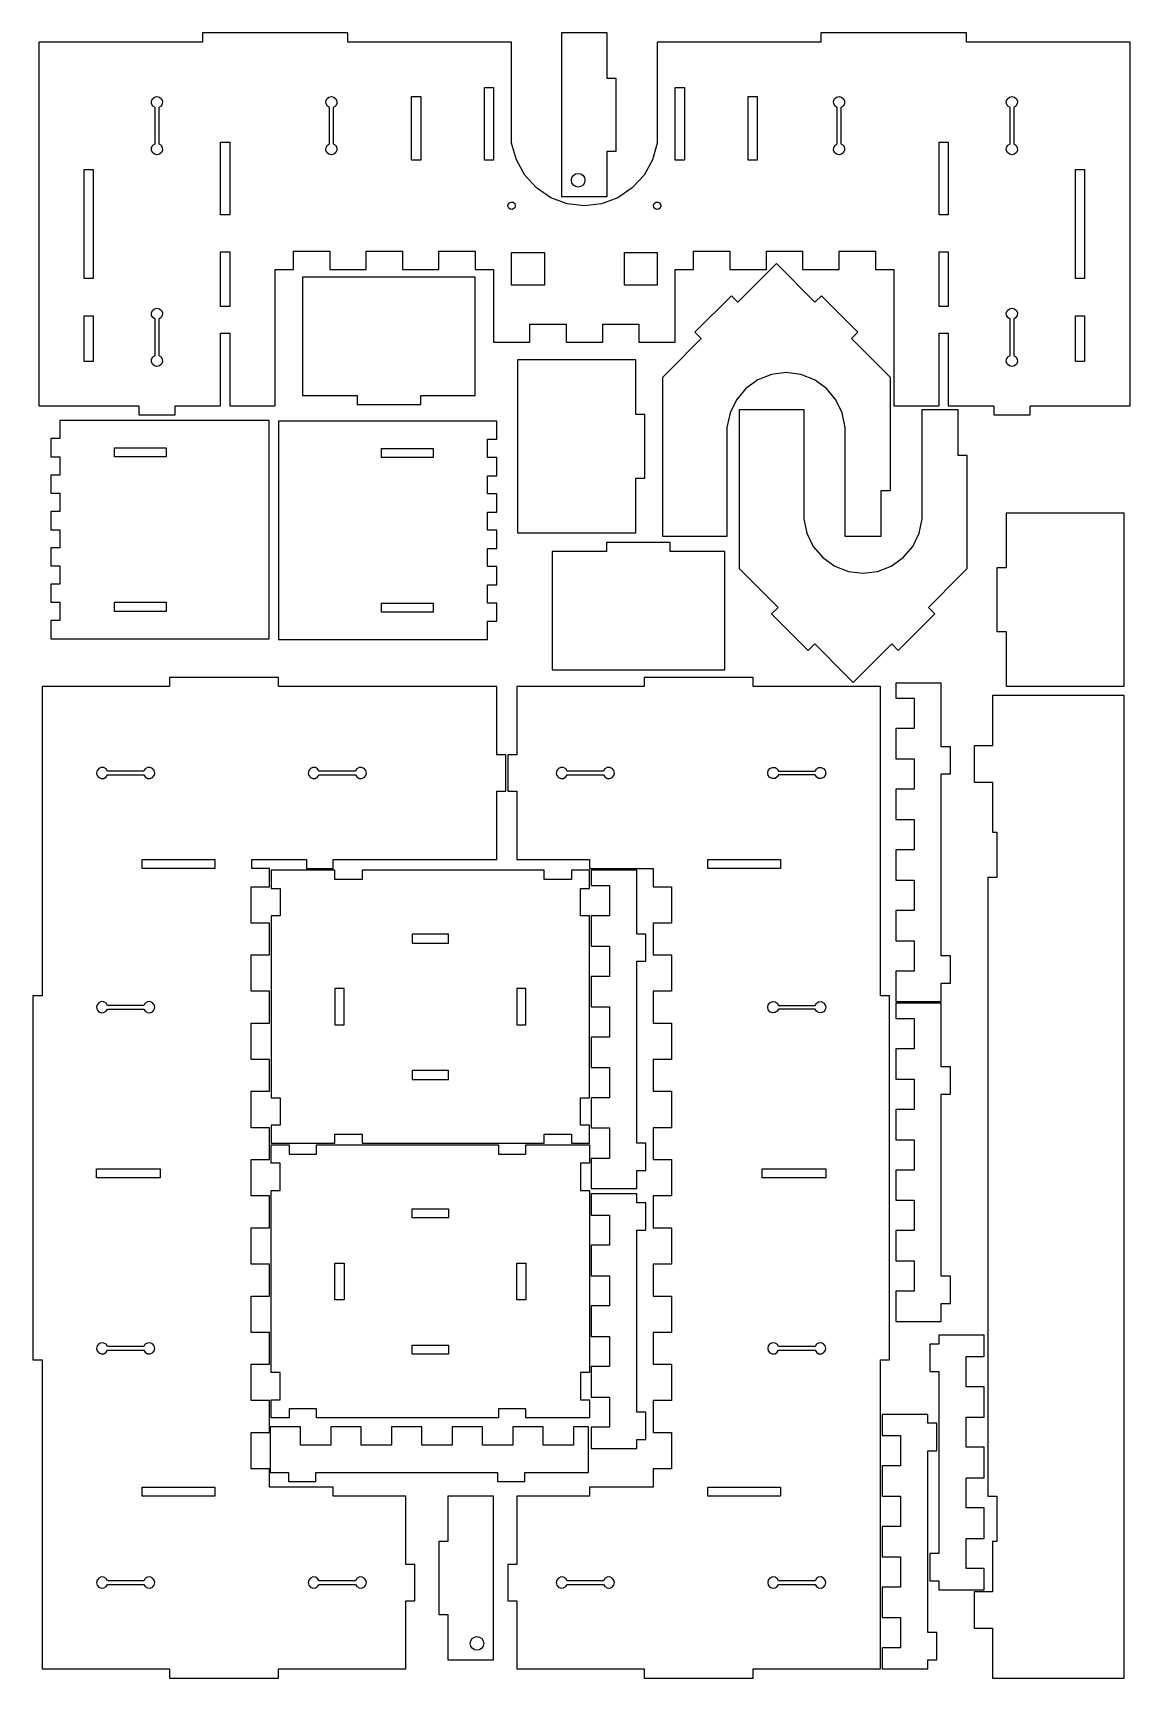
# Model space of a CAD drawing. Header units: millimetres. Extents: x 6 to 728, y -544 to 539.
import ezdxf

# ---------------------------------------------------------------- set-up
doc = ezdxf.new("R2010")
doc.units = ezdxf.units.MM
doc.header["$MEASUREMENT"] = 0

msp = doc.modelspace()

# ---------------------------------------------------------------- linework, layer by layer
for points in [[(329.6, 445), (324.1, 455), (321, 466), (321, 532.6), (213.3, 532.6), (213.3, 532.6), (213.3, 538.6), (117.5, 538.6), (117.5, 532.6), (117.5, 532.6), (9.8, 532.6), (9.8, 532.6), (9.8, 293.2), (75.6, 293.2), (75.6, 287.3), (99.6, 287.3), (99.6, 293.2), (129.5, 293.2), (129.5, 341.1), (135.5, 341.1), (135.5, 293.2), (165.4, 293.2), (165.4, 383), (177.4, 383), (177.4, 395), (201.3, 395), (201.3, 383), (225.3, 383), (225.3, 395), (249.2, 395), (249.2, 383), (273.1, 383), (273.1, 395), (297.1, 395), (297.1, 383), (309, 383), (309, 335.1), (333, 335.1), (333, 347.1), (356.9, 347.1), (356.9, 335.1), (380.9, 335.1), (380.9, 347.1), (404.8, 347.1), (404.8, 335.1), (404.8, 335.1), (428.7, 335.1), (428.7, 335.1), (428.7, 383), (440.7, 383), (440.7, 383), (440.7, 395), (440.7, 395), (464.6, 395), (464.6, 383), (464.7, 383), (488.6, 383), (488.6, 383), (488.6, 395), (488.6, 395), (512.5, 395), (512.5, 395), (512.5, 383), (512.5, 383), (536.4, 383), (536.5, 383), (536.5, 383), (536.5, 395), (560.4, 395), (560.4, 383), (560.4, 383), (572.4, 383), (572.4, 293.3), (572.4, 293.2), (602.3, 293.2), (602.3, 293.3), (602.3, 341.1), (608.3, 341.1), (608.3, 293.2), (638.2, 293.2), (638.2, 287.3), (638.2, 287.3), (662.1, 287.3), (662.1, 287.3), (662.1, 293.2), (728, 293.2), (728, 293.3), (728, 532.6), (620.2, 532.6), (620.2, 532.6), (620.2, 538.6), (524.5, 538.6), (524.5, 532.6), (524.5, 532.6), (416.8, 532.6), (416.8, 466), (413.7, 455), (408.2, 445), (400.4, 436.6), (390.9, 430.2), (380.2, 426.2), (368.9, 424.9), (357.5, 426.2), (346.8, 430.2), (337.3, 436.6)], [(389.8, 508.7), (389.8, 508.7), (383.8, 508.7), (383.8, 538.6), (383.8, 538.6), (353.9, 538.6), (353.9, 538.6), (353.9, 430.9), (353.9, 430.9), (383.8, 430.9), (383.8, 460.8), (389.8, 460.8)], [(303.1, 502.7), (309, 502.7), (309, 454.8), (303.1, 454.8)], [(428.7, 454.8), (428.7, 502.7), (434.7, 502.7), (434.7, 454.8)], [(90.6, 459.9), (89.3, 458.8), (87.6, 458.4), (85.9, 458.8), (84.6, 459.9), (84, 461.5), (84.1, 463.2), (85, 464.7), (86.4, 465.6), (86.4, 489.5), (85, 490.5), (84.1, 491.9), (84, 493.6), (84.6, 495.2), (85.9, 496.3), (87.6, 496.7), (89.3, 496.3), (90.6, 495.2), (91.3, 493.6), (91.1, 491.9), (90.3, 490.5), (88.8, 489.5), (88.8, 465.6), (90.3, 464.7), (91.1, 463.2), (91.3, 461.5)], [(198.8, 461.5), (198.9, 463.2), (199.8, 464.7), (201.2, 465.6), (201.2, 489.5), (199.8, 490.5), (198.9, 491.9), (198.8, 493.6), (199.4, 495.2), (200.7, 496.3), (202.4, 496.7), (204.1, 496.3), (205.4, 495.2), (206, 493.6), (205.9, 491.9), (205, 490.5), (203.6, 489.5), (203.6, 465.6), (205, 464.7), (205.9, 463.2), (206, 461.5), (205.4, 459.9), (204.1, 458.8), (202.4, 458.4), (200.7, 458.8), (199.4, 459.9)], [(255.2, 496.7), (261.2, 496.7), (261.2, 454.8), (255.2, 454.8)], [(476.6, 454.8), (476.6, 496.7), (482.6, 496.7), (482.6, 454.8)], [(532.8, 461.5), (532.9, 463.2), (533.8, 464.7), (535.3, 465.6), (535.3, 489.5), (533.8, 490.5), (532.9, 491.9), (532.8, 493.6), (532.8, 493.6), (533.5, 495.2), (533.5, 495.2), (534.8, 496.3), (536.5, 496.7), (538.1, 496.3), (539.4, 495.2), (539.4, 495.2), (540.1, 493.6), (540.1, 493.6), (540, 491.9), (539.1, 490.5), (537.7, 489.5), (537.7, 465.6), (539.1, 464.7), (539.1, 464.7), (540, 463.2), (540, 463.2), (540.1, 461.5), (540.1, 461.5), (539.4, 459.9), (538.1, 458.8), (536.5, 458.4), (536.5, 458.4), (534.8, 458.8), (534.8, 458.8), (533.5, 459.9), (533.5, 459.9)], [(646.5, 461.5), (646.6, 463.2), (647.5, 464.7), (649, 465.6), (649, 465.6), (649, 489.5), (649, 489.5), (647.5, 490.5), (646.6, 491.9), (646.5, 493.6), (647.2, 495.2), (648.5, 496.3), (650.2, 496.7), (651.8, 496.3), (653.1, 495.2), (653.8, 493.6), (653.7, 491.9), (652.8, 490.5), (651.4, 489.5), (651.4, 489.5), (651.4, 465.6), (652.8, 464.7), (653.7, 463.2), (653.8, 461.5), (653.1, 459.9), (651.8, 458.8), (650.2, 458.4), (648.5, 458.8), (648.5, 458.8), (647.2, 459.9), (647.2, 459.9)], [(135.5, 418.9), (129.5, 418.9), (129.5, 466.8), (135.5, 466.8)], [(602.3, 466.8), (608.3, 466.8), (608.3, 418.9), (602.3, 418.9)], [(45.7, 377), (39.7, 377), (39.7, 448.8), (45.7, 448.8)], [(692.1, 448.8), (698, 448.8), (698, 377), (692.1, 377)], [(318.7, 425.8), (319.5, 426.9), (320.7, 427.3), (322, 427.2), (323, 426.4), (323.4, 425.2), (323.3, 424), (322.5, 423), (321.3, 422.5), (320.1, 422.6), (319.1, 423.4), (318.6, 424.6)], [(418.3, 426.9), (419, 425.8), (419.2, 424.6), (418.7, 423.4), (417.7, 422.6), (416.4, 422.5), (415.3, 423), (414.5, 424), (414.3, 425.2), (414.8, 426.4), (415.8, 427.2), (417.1, 427.3)], [(135.5, 394.5), (135.5, 358.6), (129.5, 358.6), (129.5, 394.5)], [(321, 394.1), (342.6, 394.1), (342.6, 372.6), (321, 372.6)], [(416.8, 394.1), (416.8, 372.6), (395.2, 372.6), (395.2, 394.1)], [(602.3, 394.5), (608.3, 394.5), (608.3, 358.6), (602.3, 358.6)], [(483, 310.3), (483, 310.3), (475.2, 304.7), (475.2, 304.7), (475.2, 304.7), (468.9, 297.3), (468.9, 297.3), (468.9, 297.3), (464.7, 288.6), (464.7, 288.6), (462.7, 279.1), (462.7, 207.3), (462.7, 207.3), (420.4, 207.3), (420.4, 312.1), (424.6, 316.3), (445.8, 337.5), (441.5, 341.7), (465.6, 365.7), (465.6, 365.7), (469.8, 361.5), (469.8, 361.5), (495.2, 386.9), (520.6, 361.5), (524.8, 365.7), (548.8, 341.7), (544.6, 337.5), (570, 312.1), (570, 237.3), (564, 237.3), (564, 237.3), (564, 207.3), (540.5, 207.3), (540.5, 207.3), (540.5, 279.1), (538.6, 288.6), (534.4, 297.3), (534.3, 297.3), (534.3, 297.3), (528.1, 304.7), (528.1, 304.7), (520.2, 310.3), (520.2, 310.3), (511.2, 313.9), (511.2, 313.9), (501.6, 315.1), (501.6, 315.1), (492.1, 313.9), (492, 313.9)], [(297.1, 377.9), (183.4, 377.9), (183.4, 377.9), (183.4, 300.1), (219.3, 300.1), (219.3, 294.1), (219.3, 294.1), (261.2, 294.1), (261.2, 300.1), (261.2, 300.1), (297.1, 300.1)], [(90.6, 356), (91.3, 354.4), (91.1, 352.7), (91.1, 352.7), (90.3, 351.3), (90.3, 351.3), (88.8, 350.3), (88.8, 326.4), (90.3, 325.5), (91.1, 324), (91.3, 322.3), (90.6, 320.7), (89.3, 319.6), (87.6, 319.2), (85.9, 319.6), (84.6, 320.7), (84, 322.3), (84.1, 324), (85, 325.5), (86.4, 326.4), (86.4, 350.3), (85, 351.3), (85, 351.3), (84.1, 352.7), (84.1, 352.7), (84, 354.4), (84.6, 356), (84.6, 356), (85.9, 357.1), (85.9, 357.1), (87.6, 357.5), (89.3, 357.1), (89.3, 357.1), (90.6, 356)], [(646.5, 354.4), (647.2, 356), (648.5, 357.1), (650.2, 357.5), (651.8, 357.1), (653.1, 356), (653.8, 354.4), (653.7, 352.7), (652.8, 351.3), (651.4, 350.3), (651.4, 350.3), (651.4, 326.4), (652.8, 325.5), (652.8, 325.5), (653.7, 324), (653.8, 322.3), (653.1, 320.7), (653.1, 320.7), (651.8, 319.6), (650.2, 319.2), (650.2, 319.2), (648.5, 319.6), (647.2, 320.7), (646.5, 322.3), (646.6, 324), (646.6, 324), (647.5, 325.5), (649, 326.4), (649, 350.3), (649, 350.3), (647.5, 351.3), (646.6, 352.7)], [(45.7, 352.5), (45.7, 322.5), (39.7, 322.5), (39.7, 352.5)], [(692.1, 352.5), (698, 352.5), (698, 322.5), (692.1, 322.5)], [(408.7, 287.6), (402.7, 287.6), (402.7, 287.6), (402.7, 323.5), (324.9, 323.5), (324.9, 323.5), (324.9, 209.8), (324.9, 209.8), (402.7, 209.8), (402.7, 245.7), (408.7, 245.7)], [(161.4, 283.6), (23.8, 283.6), (23.8, 271.7), (17.8, 271.7), (17.8, 259.7), (23.8, 259.7), (23.8, 247.7), (17.8, 247.7), (17.8, 247.7), (17.8, 235.8), (23.8, 235.8), (23.8, 223.8), (17.8, 223.8), (17.8, 223.8), (17.8, 211.8), (23.8, 211.8), (23.8, 199.9), (17.8, 199.9), (17.8, 187.9), (23.8, 187.9), (23.8, 175.9), (17.8, 175.9), (17.8, 164), (23.8, 164), (23.8, 152), (17.8, 152), (17.8, 140), (161.4, 140)], [(305.2, 223.4), (311.2, 223.4), (311.2, 235.4), (305.2, 235.4), (305.2, 247.3), (311.2, 247.3), (311.2, 259.3), (305.2, 259.3), (305.2, 271.3), (311.2, 271.3), (311.2, 283.2), (311.2, 283.2), (167.6, 283.2), (167.6, 139.6), (305.2, 139.6), (305.2, 151.6), (311.2, 151.6), (311.2, 163.5), (305.2, 163.5), (305.2, 175.5), (311.2, 175.5), (311.2, 187.5), (305.2, 187.5), (305.2, 199.4), (311.2, 199.4), (311.2, 211.4), (305.2, 211.4)], [(578.7, 193.4), (578.7, 193.5), (584.9, 200.8), (584.9, 200.8), (584.9, 200.8), (589.2, 209.5), (589.2, 209.6), (591.1, 219), (591.1, 219), (591.1, 290.8), (591.1, 290.8), (614.6, 290.8), (614.6, 260.9), (614.6, 260.9), (620.6, 260.9), (620.6, 260.9), (620.6, 186.1), (620.6, 186.1), (616.3, 181.9), (595.2, 160.7), (595.2, 160.7), (599.4, 156.5), (599.4, 156.5), (575.4, 132.4), (571.2, 136.7), (545.8, 111.3), (541.5, 115.5), (520.4, 136.7), (520.4, 136.7), (516.1, 132.4), (516.1, 132.4), (492.1, 156.5), (496.3, 160.7), (475.2, 181.9), (471, 186.1), (471, 290.8), (513.3, 290.8), (513.3, 219), (515.3, 209.5), (515.3, 209.5), (519.5, 200.8), (519.5, 200.8), (519.5, 200.8), (525.7, 193.4), (525.7, 193.4), (525.8, 193.4), (533.6, 187.8), (533.6, 187.8), (542.6, 184.3), (542.6, 184.3), (552.2, 183.1), (552.2, 183.1), (561.8, 184.3), (561.8, 184.3), (570.8, 187.8), (570.8, 187.8)], [(59.7, 259.7), (59.7, 265.7), (93.6, 265.7), (93.6, 259.7)], [(235.3, 259.3), (235.3, 265.3), (269.3, 265.3), (269.3, 259.3)], [(724.1, 222.6), (646.3, 222.6), (646.3, 186.7), (646.3, 186.7), (640.3, 186.7), (640.3, 144.8), (646.3, 144.8), (646.3, 108.9), (646.3, 108.9), (724.1, 108.9), (724.1, 108.9)], [(461.3, 197.4), (461.3, 197.4), (425.4, 197.4), (425.4, 203.4), (383.5, 203.4), (383.5, 197.4), (347.6, 197.4), (347.6, 119.6), (347.6, 119.6), (461.3, 119.6)], [(93.6, 158), (59.7, 158), (59.7, 164), (93.6, 164)], [(269.3, 163.5), (269.3, 157.6), (235.3, 157.6), (235.3, 163.5)], [(317.2, 63.7), (317.2, 63.7), (311.2, 63.7), (311.2, 108.6), (167.6, 108.6), (167.6, 114.6), (167.6, 114.6), (95.8, 114.6), (95.8, 108.6), (95.8, 108.6), (12, 108.6), (12, -94.9), (11.9, -94.9), (6, -94.9), (6, -94.9), (6, -334.3), (12, -334.3), (12, -334.3), (12, -537.7), (95.8, -537.7), (95.8, -543.7), (167.6, -543.7), (167.6, -537.7), (167.6, -537.7), (251.4, -537.7), (251.4, -492.8), (257.3, -492.8), (257.3, -468.9), (257.3, -468.9), (251.4, -468.9), (251.4, -424), (251.3, -424), (203.5, -424), (203.5, -418), (203.5, -418), (203.5, -418), (161.6, -418), (161.6, -406.1), (149.6, -406.1), (149.6, -406.1), (149.6, -382.1), (149.6, -382.1), (161.6, -382.1), (161.6, -361.2), (149.6, -361.2), (149.6, -337.2), (149.6, -337.2), (161.6, -337.2), (161.6, -337.2), (161.6, -316.3), (149.6, -316.3), (149.6, -292.4), (161.6, -292.4), (161.6, -271.4), (149.6, -271.4), (149.6, -247.5), (161.6, -247.5), (161.6, -226.5), (149.6, -226.5), (149.6, -202.6), (161.6, -202.6), (161.6, -181.7), (149.6, -181.7), (149.6, -157.7), (161.6, -157.7), (161.6, -136.8), (149.6, -136.8), (149.6, -112.8), (149.6, -112.8), (161.6, -112.8), (161.6, -91.9), (149.6, -91.9), (149.6, -67.9), (161.6, -67.9), (161.6, -47), (149.6, -47), (149.6, -47), (149.6, -23.1), (149.6, -23.1), (161.6, -23.1), (161.6, -11.1), (150.1, -11.1), (150.1, -5.1), (150.1, -5.1), (186, -5.1), (186, -11.1), (203.5, -11.1), (203.5, -5.1), (311.2, -5.1), (311.2, 39.8), (317.2, 39.8), (317.2, 39.8)], [(563.7, 108.6), (480, 108.6), (480, 108.6), (480, 114.6), (408.1, 114.6), (408.1, 108.6), (324.4, 108.6), (324.4, 63.7), (318.4, 63.7), (318.4, 39.8), (318.4, 39.8), (324.4, 39.8), (324.4, -5.1), (372.2, -5.1), (372.2, -5.1), (372.2, -11.1), (414.1, -11.1), (414.1, -23.1), (414.1, -23.1), (426.1, -23.1), (426.1, -23.1), (426.1, -47), (426.1, -47), (414.1, -47), (414.1, -67.9), (414.1, -67.9), (426.1, -67.9), (426.1, -91.9), (414.1, -91.9), (414.1, -112.8), (414.1, -112.8), (426.1, -112.8), (426.1, -136.8), (414.1, -136.8), (414.1, -157.7), (414.1, -157.7), (426.1, -157.7), (426.1, -181.7), (414.1, -181.7), (414.1, -202.6), (426.1, -202.6), (426.1, -226.5), (414.1, -226.5), (414.1, -247.5), (414.1, -247.5), (426.1, -247.5), (426.1, -271.4), (414.1, -271.4), (414.1, -292.4), (426.1, -292.4), (426.1, -292.4), (426.1, -316.3), (414.1, -316.3), (414.1, -337.2), (414.1, -337.2), (426.1, -337.2), (426.1, -361.2), (414.1, -361.2), (414.1, -382.1), (414.1, -382.1), (426.1, -382.1), (426.1, -382.1), (426.1, -406.1), (426.1, -406.1), (414.1, -406.1), (414.1, -418), (372.2, -418), (372.2, -418), (372.2, -424), (372.2, -424), (324.4, -424), (324.4, -468.9), (318.4, -468.9), (318.4, -492.8), (324.4, -492.8), (324.4, -537.7), (408.1, -537.7), (408.1, -537.7), (408.1, -537.7), (408.1, -543.7), (480, -543.7), (480, -537.7), (563.7, -537.7), (563.7, -334.3), (563.8, -334.3), (569.7, -334.3), (569.7, -94.9), (563.8, -94.9), (563.7, -94.9)], [(603.7, 51.1), (609.7, 51.1), (609.7, 51.1), (609.7, 69), (603.7, 69), (603.7, 110.9), (573.8, 110.9), (573.8, 110.9), (573.8, 100.9), (585.8, 100.9), (585.8, 81), (573.8, 81), (573.8, 61), (585.8, 61), (585.8, 41.1), (585.8, 41.1), (573.8, 41.1), (573.8, 21.2), (585.8, 21.2), (585.8, 1.2), (585.8, 1.2), (573.8, 1.2), (573.8, -18.7), (585.8, -18.7), (585.8, -38.7), (573.8, -38.7), (573.8, -38.7), (573.8, -58.6), (585.8, -58.6), (585.8, -78.6), (585.8, -78.6), (573.8, -78.6), (573.8, -98.5), (573.8, -98.5), (603.7, -98.5), (603.7, -86.6), (609.7, -86.6), (609.7, -86.6), (609.7, -68.6), (603.7, -68.6), (603.7, -68.6)], [(724.1, 102.6), (724.1, 102.6), (724.1, 102.6), (637.4, 102.6), (637.4, 102.6), (637.4, 69.7), (637.4, 69.7), (625.4, 69.7), (625.4, 69.7), (625.4, 45.8), (625.4, 45.8), (637.4, 45.8), (637.4, 12.8), (640.3, 12.8), (640.3, -17.1), (634.4, -17.1), (634.4, -17.1), (634.4, -424), (640.3, -424), (640.3, -453.9), (637.4, -453.9), (637.4, -486.9), (625.4, -486.9), (625.4, -510.8), (637.4, -510.8), (637.4, -543.7), (637.4, -543.7), (724.1, -543.7), (724.1, -543.7)], [(51, 48.1), (51, 48.1), (51, 48.1), (52.7, 48.2), (52.7, 48.2), (52.7, 48.2), (54.1, 49.1), (54.1, 49.1), (55.1, 50.5), (79, 50.5), (79.9, 49.1), (79.9, 49.1), (81.4, 48.2), (81.4, 48.2), (81.4, 48.2), (83.1, 48.1), (83.1, 48.1), (84.7, 48.8), (84.7, 48.8), (84.7, 48.8), (85.8, 50.1), (85.8, 50.1), (86.2, 51.7), (86.2, 51.7), (85.8, 53.4), (85.8, 53.4), (84.7, 54.7), (84.7, 54.7), (83.1, 55.4), (83.1, 55.4), (83.1, 55.4), (81.4, 55.3), (81.4, 55.3), (79.9, 54.4), (79.9, 54.4), (79, 52.9), (55.1, 52.9), (54.1, 54.4), (54.1, 54.4), (52.7, 55.3), (52.7, 55.3), (52.7, 55.3), (51, 55.4), (51, 55.4), (51, 55.4), (49.4, 54.7), (49.4, 54.7), (48.3, 53.4), (48.3, 53.4), (47.9, 51.7), (48.3, 50.1), (48.3, 50.1), (48.3, 50.1), (49.4, 48.8), (49.4, 48.8)], [(222.3, 48.1), (222.3, 48.1), (223.9, 48.8), (223.9, 48.8), (225, 50.1), (225.4, 51.7), (225.4, 51.7), (225, 53.4), (223.9, 54.7), (223.9, 54.7), (222.3, 55.4), (220.6, 55.3), (220.6, 55.3), (219.1, 54.4), (219.1, 54.4), (218.2, 52.9), (218.2, 52.9), (194.3, 52.9), (194.3, 52.9), (193.3, 54.4), (193.3, 54.4), (191.9, 55.3), (191.9, 55.3), (190.2, 55.4), (190.2, 55.4), (188.6, 54.7), (188.6, 54.7), (187.5, 53.4), (187.5, 53.4), (187.1, 51.7), (187.5, 50.1), (188.6, 48.8), (188.6, 48.8), (190.2, 48.1), (190.2, 48.1), (191.9, 48.2), (191.9, 48.2), (193.3, 49.1), (193.3, 49.1), (194.3, 50.5), (194.3, 50.5), (218.2, 50.5), (219.1, 49.1), (219.1, 49.1), (220.6, 48.2)], [(383.8, 48.2), (383.8, 48.2), (383.8, 48.2), (385.5, 48.1), (385.5, 48.1), (385.6, 48.1), (387.1, 48.8), (387.1, 48.8), (388.2, 50.1), (388.2, 50.1), (388.6, 51.7), (388.2, 53.4), (388.2, 53.4), (388.2, 53.4), (387.1, 54.7), (387.1, 54.7), (385.6, 55.4), (385.5, 55.4), (385.5, 55.4), (383.8, 55.3), (383.8, 55.3), (383.8, 55.3), (382.4, 54.4), (382.4, 54.4), (381.5, 52.9), (357.5, 52.9), (356.6, 54.4), (356.6, 54.4), (355.1, 55.3), (355.1, 55.3), (353.4, 55.4), (353.4, 55.4), (351.8, 54.7), (351.8, 54.7), (350.7, 53.4), (350.7, 53.4), (350.3, 51.7), (350.7, 50.1), (351.8, 48.8), (351.8, 48.8), (351.8, 48.8), (353.4, 48.1), (353.4, 48.1), (355.1, 48.2), (355.1, 48.2), (355.1, 48.2), (356.6, 49.1), (356.6, 49.1), (356.6, 49.1), (357.5, 50.5), (381.5, 50.5), (382.4, 49.1), (382.4, 49.1)], [(523, 48.2), (521.6, 49.1), (520.7, 50.5), (496.7, 50.5), (496.7, 50.5), (495.8, 49.1), (494.3, 48.2), (492.6, 48.1), (491, 48.8), (489.9, 50.1), (489.5, 51.7), (489.9, 53.4), (491, 54.7), (492.6, 55.4), (494.3, 55.3), (495.8, 54.4), (496.7, 52.9), (520.7, 52.9), (520.7, 52.9), (521.6, 54.4), (523, 55.3), (524.7, 55.4), (526.3, 54.7), (527.4, 53.4), (527.8, 51.7), (527.4, 50.1), (526.3, 48.8), (526.3, 48.8), (524.7, 48.1)], [(125.7, -11.1), (77.8, -11.1), (77.8, -5.1), (125.7, -5.1)], [(497.9, -11.1), (450, -11.1), (450, -5.1), (497.9, -5.1)], [(372.2, -42.2), (366.3, -42.2), (366.3, -24.3), (372.2, -24.3), (372.2, -12.3), (372.2, -12.3), (360.3, -12.3), (360.3, -12.3), (360.3, -12.3), (360.3, -18.3), (360.3, -18.3), (342.3, -18.3), (342.3, -12.3), (342.3, -12.3), (222.6, -12.3), (222.6, -12.3), (222.6, -12.3), (222.6, -18.2), (222.6, -18.3), (204.7, -18.3), (204.7, -12.3), (204.7, -12.3), (204.7, -12.3), (162.8, -12.3), (162.8, -12.3), (162.8, -24.2), (162.8, -24.3), (168.8, -24.3), (168.8, -24.3), (168.8, -42.2), (162.8, -42.2), (162.8, -42.2), (162.8, -161.9), (162.8, -161.9), (168.8, -161.9), (168.8, -179.9), (162.8, -179.9), (162.8, -179.9), (162.8, -179.9), (162.8, -191.8), (204.7, -191.8), (204.7, -185.8), (204.7, -185.8), (222.6, -185.8), (222.6, -191.8), (342.3, -191.8), (342.3, -185.8), (342.3, -185.8), (360.3, -185.8), (360.3, -191.8), (360.3, -191.8), (372.2, -191.8), (372.2, -179.9), (366.3, -179.9), (366.3, -161.9), (372.2, -161.9)], [(403.4, -72.1), (409.3, -72.1), (409.3, -72.1), (409.3, -54.2), (403.4, -54.2), (403.4, -54.2), (403.4, -12.3), (373.4, -12.3), (373.4, -22.3), (385.4, -22.3), (385.4, -42.2), (373.4, -42.2), (373.4, -62.2), (385.4, -62.2), (385.4, -62.2), (385.4, -82.1), (373.4, -82.1), (373.4, -82.1), (373.4, -102.1), (385.4, -102.1), (385.4, -122), (373.4, -122), (373.4, -142), (385.4, -142), (385.4, -142), (385.4, -161.9), (385.4, -161.9), (373.4, -161.9), (373.4, -161.9), (373.4, -181.8), (385.4, -181.8), (385.4, -181.9), (385.4, -201.8), (385.4, -201.8), (373.4, -201.8), (373.4, -201.8), (373.4, -221.7), (373.4, -221.7), (403.4, -221.7), (403.4, -209.8), (409.3, -209.8), (409.3, -191.8), (403.4, -191.8)], [(279.5, -54.2), (255.5, -54.2), (255.5, -60.2), (279.5, -60.2)], [(210.7, -90.1), (204.7, -90.1), (204.7, -114), (210.7, -114)], [(330.3, -90.1), (324.4, -90.1), (324.4, -114), (330.3, -114)], [(51, -106), (51, -106), (52.7, -105.9), (52.7, -105.9), (54.1, -105), (55.1, -103.6), (55.1, -103.6), (79, -103.6), (79.9, -105), (79.9, -105), (81.4, -105.9), (81.4, -105.9), (81.4, -105.9), (83.1, -106), (83.1, -106), (84.7, -105.3), (84.7, -105.3), (85.8, -104), (85.8, -104), (86.2, -102.4), (85.8, -100.7), (84.7, -99.4), (84.7, -99.4), (83.1, -98.7), (83.1, -98.7), (81.4, -98.8), (81.4, -98.8), (79.9, -99.7), (79.9, -99.7), (79, -101.2), (79, -101.2), (55.1, -101.2), (54.1, -99.7), (54.1, -99.7), (52.7, -98.8), (52.7, -98.8), (51, -98.7), (51, -98.7), (49.4, -99.4), (48.3, -100.7), (48.3, -100.7), (47.9, -102.4), (48.3, -104), (48.3, -104), (49.4, -105.3)], [(526.3, -99.4), (527.4, -100.7), (527.8, -102.4), (527.4, -104), (526.3, -105.3), (526.3, -105.3), (524.7, -106), (523, -105.9), (521.6, -105), (520.7, -103.6), (496.7, -103.6), (496.7, -103.6), (495.8, -105), (494.3, -105.9), (492.6, -106), (491, -105.3), (489.9, -104), (489.5, -102.4), (489.9, -100.7), (491, -99.4), (492.6, -98.7), (494.3, -98.8), (495.8, -99.7), (496.7, -101.2), (520.7, -101.2), (520.7, -101.2), (521.6, -99.7), (523, -98.8), (524.7, -98.7)], [(603.7, -159.6), (609.7, -159.6), (609.7, -159.6), (609.7, -141.6), (603.7, -141.6), (603.7, -99.7), (573.8, -99.7), (573.8, -99.7), (573.8, -109.7), (585.8, -109.7), (585.8, -109.7), (585.8, -129.7), (573.8, -129.7), (573.8, -149.6), (585.8, -149.6), (585.8, -169.6), (585.8, -169.6), (573.8, -169.6), (573.8, -189.5), (585.8, -189.5), (585.8, -189.5), (585.8, -209.5), (573.8, -209.5), (573.8, -229.4), (585.8, -229.4), (585.8, -229.4), (585.8, -249.3), (585.8, -249.3), (573.8, -249.3), (573.8, -249.3), (573.8, -269.3), (585.8, -269.3), (585.8, -289.2), (585.8, -289.2), (573.8, -289.2), (573.8, -309.2), (573.8, -309.2), (603.7, -309.2), (603.7, -297.2), (609.7, -297.2), (609.7, -279.3), (603.7, -279.3), (603.7, -279.3)], [(279.5, -143.9), (255.5, -143.9), (255.5, -149.9), (279.5, -149.9)], [(366.3, -205), (366.3, -205), (366.3, -222.9), (366.3, -222.9), (372.2, -222.9), (372.2, -342.6), (366.3, -342.6), (366.3, -360.6), (372.2, -360.6), (372.2, -372.6), (372.2, -372.6), (330.3, -372.6), (330.3, -366.6), (330.3, -366.6), (312.4, -366.6), (312.4, -366.6), (312.4, -372.6), (192.7, -372.6), (192.7, -372.6), (192.7, -366.6), (174.8, -366.6), (174.7, -366.6), (174.7, -372.5), (174.7, -372.6), (162.8, -372.6), (162.8, -360.6), (168.8, -360.6), (168.8, -342.6), (162.8, -342.6), (162.8, -342.6), (162.8, -342.6), (162.8, -222.9), (168.8, -222.9), (168.8, -205), (162.8, -205), (162.8, -205), (162.8, -193), (174.7, -193), (174.7, -199), (192.7, -199), (192.7, -193), (192.7, -193), (312.4, -193), (312.4, -199), (330.3, -199), (330.3, -193), (372.2, -193), (372.2, -205)], [(89.8, -208.6), (89.8, -214.6), (47.9, -214.6), (47.9, -208.6)], [(527.8, -208.6), (527.8, -214.6), (485.9, -214.6), (485.9, -208.6)], [(403.4, -249), (403.4, -249), (409.3, -249), (409.3, -231.1), (409.3, -231.1), (403.4, -231.1), (403.4, -225.1), (403.4, -225.1), (373.4, -225.1), (373.4, -225.1), (373.4, -239.1), (385.4, -239.1), (385.4, -239.1), (385.4, -259), (385.4, -259), (373.4, -259), (373.4, -279), (385.4, -279), (385.4, -279), (385.4, -298.9), (373.4, -298.9), (373.4, -318.9), (373.4, -318.9), (385.4, -318.9), (385.4, -318.9), (385.4, -338.8), (385.4, -338.8), (385.4, -338.8), (373.4, -338.8), (373.4, -358.8), (373.4, -358.8), (385.4, -358.8), (385.4, -358.8), (385.4, -378.7), (373.4, -378.7), (373.4, -392.7), (403.4, -392.7), (403.4, -392.7), (403.4, -386.7), (409.3, -386.7), (409.3, -368.7), (403.4, -368.7)], [(255.5, -240.9), (255.5, -234.9), (279.5, -234.9), (279.5, -240.9)], [(210.7, -294.8), (204.7, -294.8), (204.7, -270.8), (210.7, -270.8)], [(324.4, -270.8), (330.3, -270.8), (330.3, -294.8), (324.4, -294.8)], [(51, -330.4), (51, -330.4), (52.7, -330.3), (52.7, -330.3), (54.1, -329.4), (55.1, -328), (55.1, -328), (79, -328), (79.9, -329.4), (79.9, -329.4), (81.4, -330.3), (81.4, -330.3), (81.4, -330.3), (83.1, -330.4), (83.1, -330.4), (84.7, -329.8), (84.7, -329.8), (85.8, -328.4), (85.8, -328.4), (86.2, -326.8), (85.8, -325.1), (84.7, -323.8), (84.7, -323.8), (83.1, -323.1), (83.1, -323.1), (83.1, -323.1), (81.4, -323.3), (81.4, -323.3), (79.9, -324.1), (79.9, -324.1), (79.9, -324.1), (79, -325.6), (79, -325.6), (55.1, -325.6), (54.1, -324.1), (54.1, -324.1), (52.7, -323.3), (52.7, -323.3), (51, -323.1), (51, -323.1), (49.4, -323.8), (48.3, -325.1), (48.3, -325.1), (47.9, -326.8), (48.3, -328.4), (48.3, -328.4), (49.4, -329.8)], [(279.5, -324.7), (279.5, -330.7), (255.5, -330.7), (255.5, -324.7)], [(523, -330.3), (523, -330.3), (524.7, -330.4), (524.8, -330.4), (526.3, -329.8), (527.4, -328.4), (527.4, -328.4), (527.8, -326.8), (527.4, -325.1), (527.4, -325.1), (526.3, -323.8), (524.8, -323.1), (524.7, -323.1), (523, -323.3), (523, -323.3), (521.6, -324.1), (520.7, -325.6), (496.7, -325.6), (495.8, -324.1), (495.8, -324.1), (494.3, -323.3), (494.3, -323.3), (494.3, -323.3), (492.6, -323.1), (492.6, -323.1), (491, -323.8), (491, -323.8), (489.9, -325.1), (489.9, -325.1), (489.5, -326.8), (489.9, -328.4), (489.9, -328.4), (491, -329.8), (491, -329.8), (491, -329.8), (492.6, -330.4), (492.6, -330.4), (492.6, -330.4), (494.3, -330.3), (494.3, -330.3), (495.8, -329.4), (495.8, -329.4), (496.7, -328), (496.7, -328), (520.7, -328), (521.6, -329.4)], [(632, -352), (620, -352), (620, -352), (620, -332.1), (632, -332.1), (632, -318.1), (602, -318.1), (602, -324.1), (596.1, -324.1), (596.1, -342), (602, -342), (602, -461.7), (602, -461.7), (602, -461.7), (596.1, -461.7), (596.1, -479.7), (596.1, -479.7), (602, -479.7), (602, -485.7), (602, -485.7), (632, -485.7), (632, -485.7), (632, -471.7), (620, -471.7), (620, -451.8), (620, -451.8), (632, -451.8), (632, -431.8), (632, -431.8), (620, -431.8), (620, -431.8), (620, -411.9), (632, -411.9), (632, -391.9), (632, -391.9), (620, -391.9), (620, -391.9), (620, -372), (632, -372)], [(371.6, -378.5), (371.6, -378.5), (361.7, -378.5), (361.7, -390.5), (361.6, -390.5), (341.7, -390.5), (341.7, -390.5), (341.7, -378.5), (321.8, -378.5), (321.8, -390.5), (301.8, -390.5), (301.8, -378.5), (301.8, -378.5), (281.9, -378.5), (281.9, -390.5), (261.9, -390.5), (261.9, -378.5), (261.9, -378.5), (242, -378.5), (242, -390.5), (222, -390.5), (222, -378.5), (222, -378.5), (202.1, -378.5), (202.1, -390.5), (202.1, -390.5), (182.1, -390.5), (182.1, -390.5), (182.1, -378.5), (182.1, -378.5), (162.2, -378.5), (162.2, -378.5), (162.2, -408.4), (174.1, -408.4), (174.1, -414.4), (192.1, -414.4), (192.1, -408.4), (311.8, -408.4), (311.8, -414.4), (311.8, -414.4), (329.7, -414.4), (329.7, -408.4), (371.6, -408.4)], [(594.9, -394.1), (594.9, -394.1), (594.9, -394.1), (600.8, -394.1), (600.8, -376.1), (594.9, -376.1), (594.9, -370.2), (594.9, -370.2), (564.9, -370.2), (564.9, -370.2), (564.9, -384.1), (564.9, -384.1), (576.9, -384.1), (576.9, -404.1), (564.9, -404.1), (564.9, -424), (564.9, -424), (576.9, -424), (576.9, -444), (564.9, -444), (564.9, -463.9), (564.9, -463.9), (576.9, -463.9), (576.9, -483.9), (576.9, -483.9), (564.9, -483.9), (564.9, -503.8), (564.9, -503.8), (576.9, -503.8), (576.9, -523.8), (576.9, -523.8), (564.9, -523.8), (564.9, -537.7), (594.9, -537.7), (594.9, -531.7), (600.8, -531.7), (600.8, -513.8), (594.9, -513.8)], [(125.7, -418), (125.7, -424), (77.8, -424), (77.8, -418)], [(497.9, -424), (450, -424), (450, -418), (497.9, -418)], [(309, -424), (309, -424), (279.1, -424), (279.1, -453.9), (279.1, -453.9), (273.1, -453.9), (273.1, -501.8), (279.1, -501.8), (279.1, -531.7), (309, -531.7), (309, -531.7)], [(51, -484.5), (51, -484.5), (52.7, -484.4), (52.7, -484.4), (54.1, -483.5), (55.1, -482.1), (55.1, -482.1), (79, -482.1), (79.9, -483.5), (79.9, -483.5), (81.4, -484.4), (81.4, -484.4), (83.1, -484.5), (83.1, -484.5), (84.7, -483.9), (84.7, -483.9), (85.8, -482.5), (85.8, -482.5), (86.2, -480.9), (85.8, -479.2), (84.7, -477.9), (84.7, -477.9), (83.1, -477.2), (83.1, -477.2), (81.4, -477.4), (81.4, -477.4), (79.9, -478.2), (79.9, -478.2), (79, -479.7), (79, -479.7), (55.1, -479.7), (54.1, -478.2), (54.1, -478.2), (52.7, -477.4), (52.7, -477.4), (51, -477.2), (51, -477.2), (49.4, -477.9), (48.3, -479.2), (48.3, -479.2), (47.9, -480.9), (48.3, -482.5), (48.3, -482.5), (49.4, -483.9)], [(190.2, -484.5), (190.2, -484.5), (191.9, -484.4), (191.9, -484.4), (191.9, -484.4), (193.3, -483.5), (193.3, -483.5), (194.3, -482.1), (194.3, -482.1), (218.2, -482.1), (219.1, -483.5), (219.1, -483.5), (220.6, -484.4), (220.6, -484.4), (222.3, -484.5), (222.3, -484.5), (223.9, -483.9), (223.9, -483.9), (225, -482.5), (225, -482.5), (225.4, -480.9), (225, -479.2), (223.9, -477.9), (223.9, -477.9), (222.3, -477.2), (222.3, -477.2), (220.6, -477.4), (220.6, -477.4), (219.1, -478.2), (219.1, -478.2), (218.2, -479.7), (218.2, -479.7), (194.3, -479.7), (194.3, -479.7), (193.3, -478.2), (193.3, -478.2), (191.9, -477.4), (191.9, -477.4), (190.2, -477.2), (190.2, -477.2), (188.6, -477.9), (187.5, -479.2), (187.5, -479.2), (187.1, -480.9), (187.1, -480.9), (187.5, -482.5), (187.5, -482.5), (188.6, -483.9), (188.6, -483.9)], [(383.8, -484.4), (383.8, -484.4), (385.5, -484.5), (385.6, -484.5), (387.1, -483.9), (388.2, -482.5), (388.2, -482.5), (388.6, -480.9), (388.2, -479.2), (388.2, -479.2), (387.1, -477.9), (385.6, -477.2), (385.5, -477.2), (383.8, -477.4), (383.8, -477.4), (382.4, -478.2), (381.5, -479.7), (357.5, -479.7), (356.6, -478.2), (356.6, -478.2), (355.1, -477.4), (355.1, -477.4), (353.4, -477.2), (353.4, -477.2), (351.8, -477.9), (351.8, -477.9), (350.7, -479.2), (350.7, -479.2), (350.3, -480.9), (350.7, -482.5), (351.8, -483.9), (351.8, -483.9), (353.4, -484.5), (353.4, -484.5), (355.1, -484.4), (355.1, -484.4), (356.6, -483.5), (356.6, -483.5), (357.5, -482.1), (357.5, -482.1), (381.5, -482.1), (382.4, -483.5)], [(524.8, -477.2), (524.7, -477.2), (524.7, -477.2), (523, -477.4), (523, -477.4), (523, -477.4), (521.6, -478.2), (521.6, -478.2), (520.7, -479.7), (496.7, -479.7), (495.8, -478.2), (495.8, -478.2), (494.3, -477.4), (494.3, -477.4), (494.3, -477.4), (492.6, -477.2), (492.6, -477.2), (491, -477.9), (491, -477.9), (491, -477.9), (489.9, -479.2), (489.9, -479.2), (489.5, -480.9), (489.5, -480.9), (489.9, -482.5), (489.9, -482.5), (491, -483.9), (491, -483.9), (492.6, -484.5), (492.6, -484.5), (492.6, -484.5), (494.3, -484.4), (494.3, -484.4), (495.8, -483.5), (495.8, -483.5), (496.7, -482.1), (520.7, -482.1), (521.6, -483.5), (521.6, -483.5), (523, -484.4), (523, -484.4), (523, -484.4), (524.7, -484.5), (524.7, -484.5), (524.8, -484.5), (526.3, -483.9), (526.3, -483.9), (527.4, -482.5), (527.4, -482.5), (527.8, -480.9), (527.4, -479.2), (527.4, -479.2), (527.4, -479.2), (526.3, -477.9), (526.3, -477.9)]]:
    msp.add_lwpolyline(points, close=True)
for centre in [(364.8, 441.7), (298.2, -520.9)]:
    msp.add_circle(centre, 4.47)

doc.saveas('drawing.dxf')
